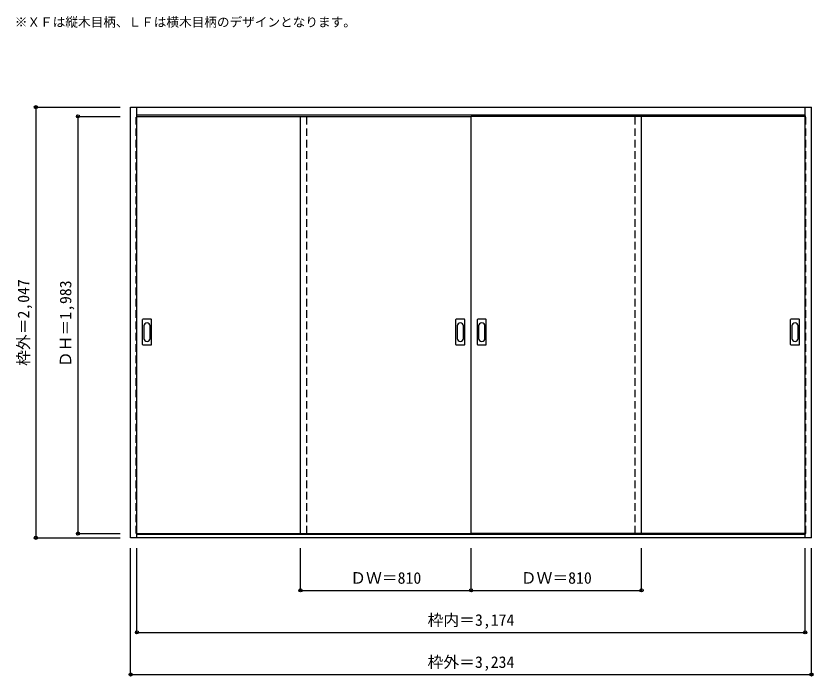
# Model space of a CAD drawing. Units: millimetres, scale not verified. Extents: x -1929 to 1857, y -1395 to 1744.
import ezdxf
from ezdxf.enums import TextEntityAlignment as Align

# ---------------------------------------------------------------- set-up
doc = ezdxf.new("R2010")
doc.units = ezdxf.units.MM
doc.header["$LTSCALE"] = 30
doc.header["$PDMODE"] = 32
doc.header["$PDSIZE"] = 15
doc.linetypes.add('DASHED1', pattern=[1.8, 1.2, -0.6])
for name, color, linetype in [('0-0', 3, 'Continuous'), ('0-1_寸法', 7, 'Continuous'), ('0-2_文字', 7, 'Continuous')]:
    doc.layers.add(name, color=color, linetype=linetype)
doc.styles.add('ＭＳ ゴシック', font='')
doc.styles.get('ＭＳ ゴシック').set_extended_font_data('MS Gothic')

msp = doc.modelspace()

# ---------------------------------------------------------------- linework, layer by layer
at = {"layer": '0-0'}
for p, q in [((-1384.7, 1309.84), (1849.3, 1309.84)), ((-1384.7, -737.16), (-1384.7, 1309.84)), ((-1354.7, -737.16), (-1354.7, 1309.84)), ((1819.3, -737.16), (1819.3, 1309.84)), ((1849.3, -737.16), (1849.3, 1309.84)), ((-1354.7, 1273.84), (1819.3, 1273.84)), ((-1354.7, 1265.84), (232.3, 1265.84)), ((-577.7, -717.16), (-577.7, 1265.84)), ((232.3, -717.16), (232.3, 1265.84)), ((1819.3, 1265.84), (232.3, 1265.84)), ((1042.3, -717.16), (1042.3, 1265.84)), ((-1327.7, 180.84), (-1327.7, 299.84)), ((-1287.2, 301.34), (-1326.2, 301.34)), ((-1285.7, 180.84), (-1285.7, 299.84)), ((160.3, 180.84), (160.3, 299.84)), ((200.8, 301.34), (161.8, 301.34)), ((202.3, 180.84), (202.3, 299.84)), ((262.3, 180.84), (262.3, 299.84)), ((302.8, 301.34), (263.8, 301.34)), ((304.3, 180.84), (304.3, 299.84)), ((1750.3, 180.84), (1750.3, 299.84)), ((1790.8, 301.34), (1751.8, 301.34)), ((1792.3, 180.84), (1792.3, 299.84)), ((-1326.2, 179.34), (-1287.2, 179.34)), ((161.8, 179.34), (200.8, 179.34)), ((263.8, 179.34), (302.8, 179.34)), ((1751.8, 179.34), (1790.8, 179.34)), ((-1354.7, -717.16), (232.3, -717.16)), ((1819.3, -717.16), (232.3, -717.16)), ((1849.3, -737.16), (-1384.7, -737.16)), ((1819.3, -722.16), (-1354.7, -722.16))]:
    msp.add_line(p, q, dxfattribs=at)
at = {"layer": '0-0', "color": 4, "linetype": 'DASHED1'}
for p, q in [((-547.7, -717.16), (-547.7, 1265.84)), ((1012.3, -717.16), (1012.3, 1265.84))]:
    msp.add_line(p, q, dxfattribs=at)
at = {"layer": '0-0', "color": 7}
for p, q in [((-1321.7, 269.94), (-1321.7, 210.74)), ((-1291.7, 210.74), (-1291.7, 269.94)), ((166.3, 269.94), (166.3, 210.74)), ((196.3, 210.74), (196.3, 269.94)), ((268.3, 269.94), (268.3, 210.74)), ((298.3, 210.74), (298.3, 269.94)), ((1756.3, 269.94), (1756.3, 210.74)), ((1786.3, 210.74), (1786.3, 269.94))]:
    msp.add_line(p, q, dxfattribs=at)
at = {"layer": '0-0', "color": 4, "linetype": 'DASHED1'}
for points in [[(-1354.7, -717.16), (-1357.7, -717.16), (-1357.7, 1265.84), (-1354.7, 1265.84)], [(1819.3, -717.16), (1822.3, -717.16), (1822.3, 1265.84), (1819.3, 1265.84)]]:
    msp.add_lwpolyline(points, dxfattribs=at)
at = {"layer": '0-0'}
for centre, start, end in [((-1326.2, 299.84), 90, 180), ((-1287.2, 299.84), 0, 90), ((161.8, 299.84), 90, 180), ((200.8, 299.84), 0, 90), ((263.8, 299.84), 90, 180), ((302.8, 299.84), 0, 90), ((1751.8, 299.84), 90, 180), ((1790.8, 299.84), 0, 90), ((-1326.2, 180.84), 180, 270), ((-1287.2, 180.84), 270, 0), ((161.8, 180.84), 180, 270), ((200.8, 180.84), 270, 0), ((263.8, 180.84), 180, 270), ((302.8, 180.84), 270, 0), ((1751.8, 180.84), 180, 270), ((1790.8, 180.84), 270, 0)]:
    msp.add_arc(centre, 1.5, start, end, dxfattribs=at)
at = {"layer": '0-0', "color": 7}
for centre, start, end in [((-1306.7, 269.94), 0, 180), ((181.3, 269.94), 0, 180), ((283.3, 269.94), 0, 180), ((1771.3, 269.94), 0, 180), ((-1306.7, 210.74), 180, 0), ((181.3, 210.74), 180, 0), ((283.3, 210.74), 180, 0), ((1771.3, 210.74), 180, 0)]:
    msp.add_arc(centre, 15, start, end, dxfattribs=at)
at = {"layer": '0-1_寸法', "color": 4}
for p, q in [((-1834.7, 1309.84), (-1434.7, 1309.84)), ((-1834.7, 1309.84), (-1834.7, -737.16)), ((-1634.7, 1265.84), (-1434.7, 1265.84)), ((-1634.7, 1265.84), (-1634.7, -717.16)), ((-1634.7, -717.16), (-1434.7, -717.16)), ((-1834.7, -737.16), (-1434.7, -737.16)), ((-1384.7, -1387.16), (-1384.7, -787.16)), ((-1354.7, -1187.16), (-1354.7, -787.16)), ((-577.7, -987.16), (-577.7, -787.16)), ((232.3, -987.16), (232.3, -787.16)), ((1042.3, -987.16), (1042.3, -787.16)), ((-577.7, -987.16), (1042.3, -987.16))]:
    msp.add_line(p, q, dxfattribs=at)
for points in [[(-1384.7, -1387.16), (1849.3, -1387.16), (1849.3, -787.16)], [(-1354.7, -1187.16), (1819.3, -1187.16), (1819.3, -787.16)]]:
    msp.add_lwpolyline(points, dxfattribs=at)
at = {"layer": '0-1_寸法'}
for p in [(-1834.7, 1309.84), (-1634.7, 1265.84), (-1634.7, -717.16), (-1834.7, -737.16), (-577.7, -987.16), (232.3, -987.16), (1042.3, -987.16), (-1354.7, -1187.16), (1819.3, -1187.16), (-1384.7, -1387.16), (1849.3, -1387.16)]:
    msp.add_point(p, dxfattribs=at)

# ---------------------------------------------------------------- texts
at = {"layer": '0-1_寸法', "style": 'ＭＳ ゴシック'}
for s, p in [('枠外＝2,047', (-1849.7, 80.09)), ('ＤＨ＝1,983', (-1649.7, 74.09))]:
    msp.add_text(s, height=54.99, rotation=90, dxfattribs=at).set_placement(p, align=Align.BOTTOM_LEFT)
for s, p in [('ＤＷ＝810', (-341.45, -972.16)), ('ＤＷ＝810', (468.55, -972.16)), ('枠内＝3,174', (26.05, -1172.16)), ('枠外＝3,234', (26.05, -1372.16))]:
    msp.add_text(s, height=54.99, dxfattribs=at).set_placement(p, align=Align.BOTTOM_LEFT)
at = {"layer": '0-2_文字', "style": 'ＭＳ ゴシック'}
msp.add_text('※ＸＦは縦木目柄、ＬＦは横木目柄のデザインとなります。', height=43.99, dxfattribs=at).set_placement((-1934.7, 1679.21), align=Align.BOTTOM_LEFT)

doc.saveas('drawing.dxf')
